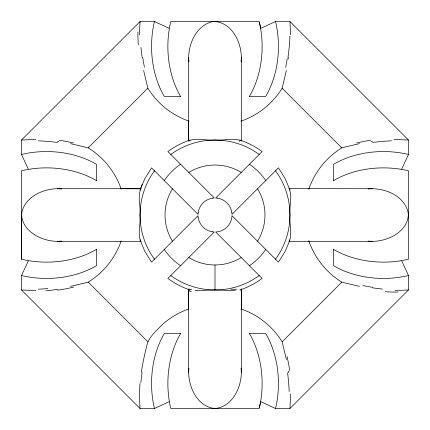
<?xml version="1.0" encoding="UTF-8"?>
<svg xmlns="http://www.w3.org/2000/svg" width="430" height="430" viewBox="0 0 430 430"><rect width="100%" height="100%" fill="white"/><g stroke="black" fill="none" stroke-linecap="round" stroke-linejoin="round"><path stroke-width="0.64" d="M96.395 249.427A78.185 55.282 0 0 1 22.484 259.446L21.5 259.215L21.5 215C23.075 197.994 41.989 188.818 57.496 188.695L140.637 188.732L120.518 188.695M215.011 408.5C197.956 407.006 188.759 388.027 188.657 372.504L188.657 289.363M188.657 140.637L188.657 57.496C188.824 42.823 196.666 25.816 211.845 21.801M241.343 289.363L241.343 372.504C241.241 388.016 232.071 406.941 215.048 408.5M211.85 21.812A16.636 16.517 0 0 1 215 21.511C232.066 23.059 241.23 42.006 241.343 57.496L241.343 141.131M308.955 241.343L308.955 240.902L308.955 241.343A79.029 79.029 0 0 0 341.796 282.155L359.464 286.375M308.955 188.657L308.955 189.098L308.955 188.657A79.029 79.029 0 0 1 341.796 147.845L359.464 143.631M140.911 188.834C137.143 196.693 140.997 206.507 140.04 215C140.943 223.541 137.267 233.189 140.82 241.198M290.605 34.841L289.96 21.5L275.533 21.5L260.913 28.289M188.657 372.504L188.91 368.085M241.343 57.496L241.096 61.915M141.131 241.343L57.496 241.343C41.404 241.354 20.699 230.867 21.688 212.581M139.987 383.463L139.39 396.137L140.04 408.5L154.467 408.5L169.087 401.711M198.139 212.667L197.988 214.307L151.559 167.872L144.84 178.622L140.422 189.023M169.087 28.289L154.467 21.5L140.046 21.5L139.395 34.841M139.922 22.596L139.96 22.226M408.323 217.424L408.5 170.785L407.516 170.554A78.185 55.282 0 0 0 333.605 180.573M140.035 21.559L21.5 140.04L21.5 154.467L28.289 169.087M260.913 401.711L275.533 408.5L289.954 408.5L290.589 394.165M288.702 57.496L288.659 57.765M141.298 372.504C142.696 363.167 144.695 353.928 147.049 344.79C149.334 336.185 157.117 330.116 163.034 323.919C170.699 317.437 179.503 311.943 189.098 308.955M288.578 58.303L288.482 58.931M286.375 70.536L282.155 88.204A79.029 79.029 0 0 1 241.343 121.045L240.902 121.045M260.612 401.631A78.185 55.282 90 0 1 259.446 407.516L259.215 408.5L170.785 408.5L170.554 407.516A78.185 55.282 90 0 1 180.573 333.605M289.186 241.198C292.733 233.189 289.046 223.541 289.96 215C289.046 206.459 292.733 196.811 289.186 188.802M139.987 190.227L142.169 184.32M290.013 239.875L285.16 251.383L278.441 262.128L232.012 215.693L231.867 217.333A17.001 17.001 0 0 1 217.333 231.856L215.693 232.012L262.128 278.441C255.355 283.408 247.83 287.331 239.875 290.013M28.289 260.913L21.5 275.533L21.5 289.954L140.04 408.5M401.711 169.087L408.5 154.467L408.5 140.046L289.965 21.543M164.26 180.573L165.142 179.31A61.318 61.318 0 0 1 180.573 164.26M265.74 249.427L264.858 250.69A61.318 61.318 0 0 1 249.427 265.74M154.295 171.027L154.472 170.785L151.758 174.774A75.395 75.395 0 0 0 140.04 215M188.802 140.82C196.8 137.326 206.341 140.868 214.871 140.04M275.533 259.215L278.242 255.243A74.96 74.96 0 0 0 278.242 174.757L275.533 170.785M70.536 143.631L88.204 147.845L147.845 88.204L143.625 70.536M286.375 359.464L282.155 341.796L341.796 282.155M289.96 408.5L408.5 289.96L408.5 275.533L401.711 260.913M190.125 139.987C182.169 142.669 174.644 146.598 167.872 151.559L214.307 197.988L212.667 198.133M121.045 240.902L121.045 241.343A79.029 79.029 0 0 1 88.204 282.155L70.536 286.375M371.068 141.518L372.504 141.298M408.457 289.965L395.159 290.605M21.5 140.04L35.835 139.411M212.506 21.688L214.925 21.5M217.257 408.344L216.139 408.462A16.582 16.464 0 0 1 212.624 408.317M61.915 241.096L57.496 241.343M368.085 188.969C384.909 187.195 406.436 196.531 408.5 215L408.5 259.215L407.516 259.446A78.185 55.282 0 0 1 333.605 249.427M235.414 290.589L215 289.96L195.193 290.605M394.165 139.411L408.5 140.04M35.835 290.589L21.543 289.965M288.869 241.343L372.504 241.343C388.596 241.354 409.296 230.872 408.301 212.592M215.129 140.04C223.654 140.884 233.2 137.326 241.198 140.82M180.793 96.395L164.26 96.395A78.185 55.282 90 0 1 159.148 86.075M249.206 96.395L265.74 96.395A78.185 55.282 -90 0 0 275.533 21.5M189.098 121.045L188.657 121.045A79.029 79.029 0 0 1 147.845 88.204M88.204 147.845A79.029 79.029 0 0 1 121.045 188.657L141.131 188.657M288.869 188.657L372.504 188.727M240.902 308.955C257.93 314.502 272.658 326.639 282.155 341.796M180.793 333.605L164.26 333.605A78.185 55.282 90 0 0 154.467 408.5M249.206 333.605L265.74 333.605A78.185 55.282 -90 0 1 275.533 408.5M57.496 188.695L61.915 188.937M372.504 241.343L368.085 241.096M215.075 21.5L217.494 21.688M217.333 198.133L215.693 197.988L262.128 151.559C255.355 146.598 247.83 142.669 239.875 139.987M212.667 231.867L214.307 232.012L167.872 278.441C174.644 283.408 182.169 287.331 190.13 290.013M57.496 141.298L58.931 141.518M282.155 88.204L341.796 147.845M88.204 282.155L147.845 341.796M154.295 258.973L154.467 259.215L151.758 255.253A74.589 74.589 0 0 1 145.915 244.143A74.53 74.53 0 0 1 140.04 215.14M265.632 180.417L264.858 179.31A61.318 61.318 0 0 0 249.427 164.26M164.26 249.427L165.142 250.69A61.318 61.318 0 0 0 180.573 265.74M290.013 190.13L285.16 178.622L278.441 167.872L232.012 214.307L231.867 212.667M139.987 239.875L144.84 251.383L151.559 262.128L197.988 215.693L198.139 217.333M260.612 28.369A78.185 55.282 90 0 0 259.446 22.484L259.215 21.5L170.785 21.5L170.554 22.484A78.185 55.282 -90 0 0 180.573 96.395M288.482 371.068L288.621 371.966M288.648 372.144L288.702 372.504M21.688 217.44L21.5 215M241.096 368.085L241.343 372.504M188.91 61.915L188.657 57.496M333.605 180.793L333.605 164.26A78.185 55.282 0 0 1 408.5 154.472M333.605 249.206L333.605 265.74A78.185 55.282 0 0 0 408.5 275.533M241.343 288.869L241.343 309.32M215 264.971L215 289.96M188.657 120.518L188.657 141.131M188.657 288.869L188.657 309.32M121.045 188.657L121.045 189.098M96.395 180.793L96.395 164.26A78.185 55.282 0 0 0 21.5 154.472M96.395 249.206L96.395 265.74A78.185 55.282 0 0 1 21.5 275.533M21.5 259.215L21.5 170.785L22.484 170.554A78.185 55.282 0 0 1 96.395 180.573M259.215 275.533A74.96 74.96 0 0 1 170.785 275.533M170.785 154.472A74.96 74.96 0 0 1 259.215 154.472M257.538 188.775A49.971 49.971 0 0 1 257.538 241.225M241.225 257.538A49.971 49.971 0 0 1 188.775 257.538M172.462 241.225A49.971 49.971 0 0 1 172.462 188.775M188.775 172.462A49.971 49.971 0 0 1 241.225 172.462M212.7 231.856A17.001 17.001 0 0 1 198.171 217.333M198.171 212.7A17.001 17.001 0 0 1 212.7 198.171M217.333 198.171A17.001 17.001 0 0 1 231.856 212.7M249.427 333.605A78.185 55.282 -90 0 1 259.446 407.516M259.446 22.484A78.185 55.282 -90 0 1 249.427 96.395M159.116 86A78.185 55.282 -90 0 1 154.467 21.5M189.415 140.959A41.834 6.031 11.5 0 1 189.711 140.825M239.225 141.078A41.909 5.37 -11 0 1 239.677 141.169M287.283 58.502A36.738 4.053 -80.7 0 1 285.681 67.413M289.933 36.158A41.834 8.251 -81.5 0 1 287.944 57.389M372.665 142.459A41.909 7.923 -7.5 0 1 391.504 140.83M356.524 142.975A36.738 6.622 -8.5 0 1 370.612 140.245M191.769 289.589A41.662 6.015 -11.2 0 1 189.571 289.019M191.42 291.782A41.93 6.375 -14.6 0 1 189.066 290.288M236.726 289.191A42.156 5.402 11 0 1 230.894 289.186M241.192 289.191A41.662 6.144 13.4 0 1 240.682 290.223M372.616 287.315A37.071 4.133 9.2 0 1 362.823 285.579M382.555 289.067A41.662 8.036 8.5 0 1 372.622 287.831M397.997 292.04A41.93 10.449 9 0 1 385.043 291.69M287.541 372.665A41.909 7.923 82.5 0 1 289.17 391.504M287.025 356.524A36.738 6.622 81.5 0 1 289.755 370.612M38.496 140.83A41.909 7.923 7.5 0 1 57.335 142.459M59.388 140.245A36.738 6.622 8.5 0 1 73.476 142.975M144.421 67.177A37.071 4.133 80.8 0 1 142.685 57.378M142.169 57.378A41.662 8.036 81.5 0 1 140.932 47.445M138.309 44.956A41.93 10.449 81 0 1 137.96 32.003M140.868 382.614A41.667 8.1 -81.5 0 1 142.11 372.611M47.886 288.562A42.156 7.966 -7.5 0 1 38.496 289.159M57.588 289.363A41.662 9.584 -8.7 0 1 45.822 290.755M73.664 287.111A37.071 7.004 -8.5 0 1 57.62 290.18"/></g></svg>
